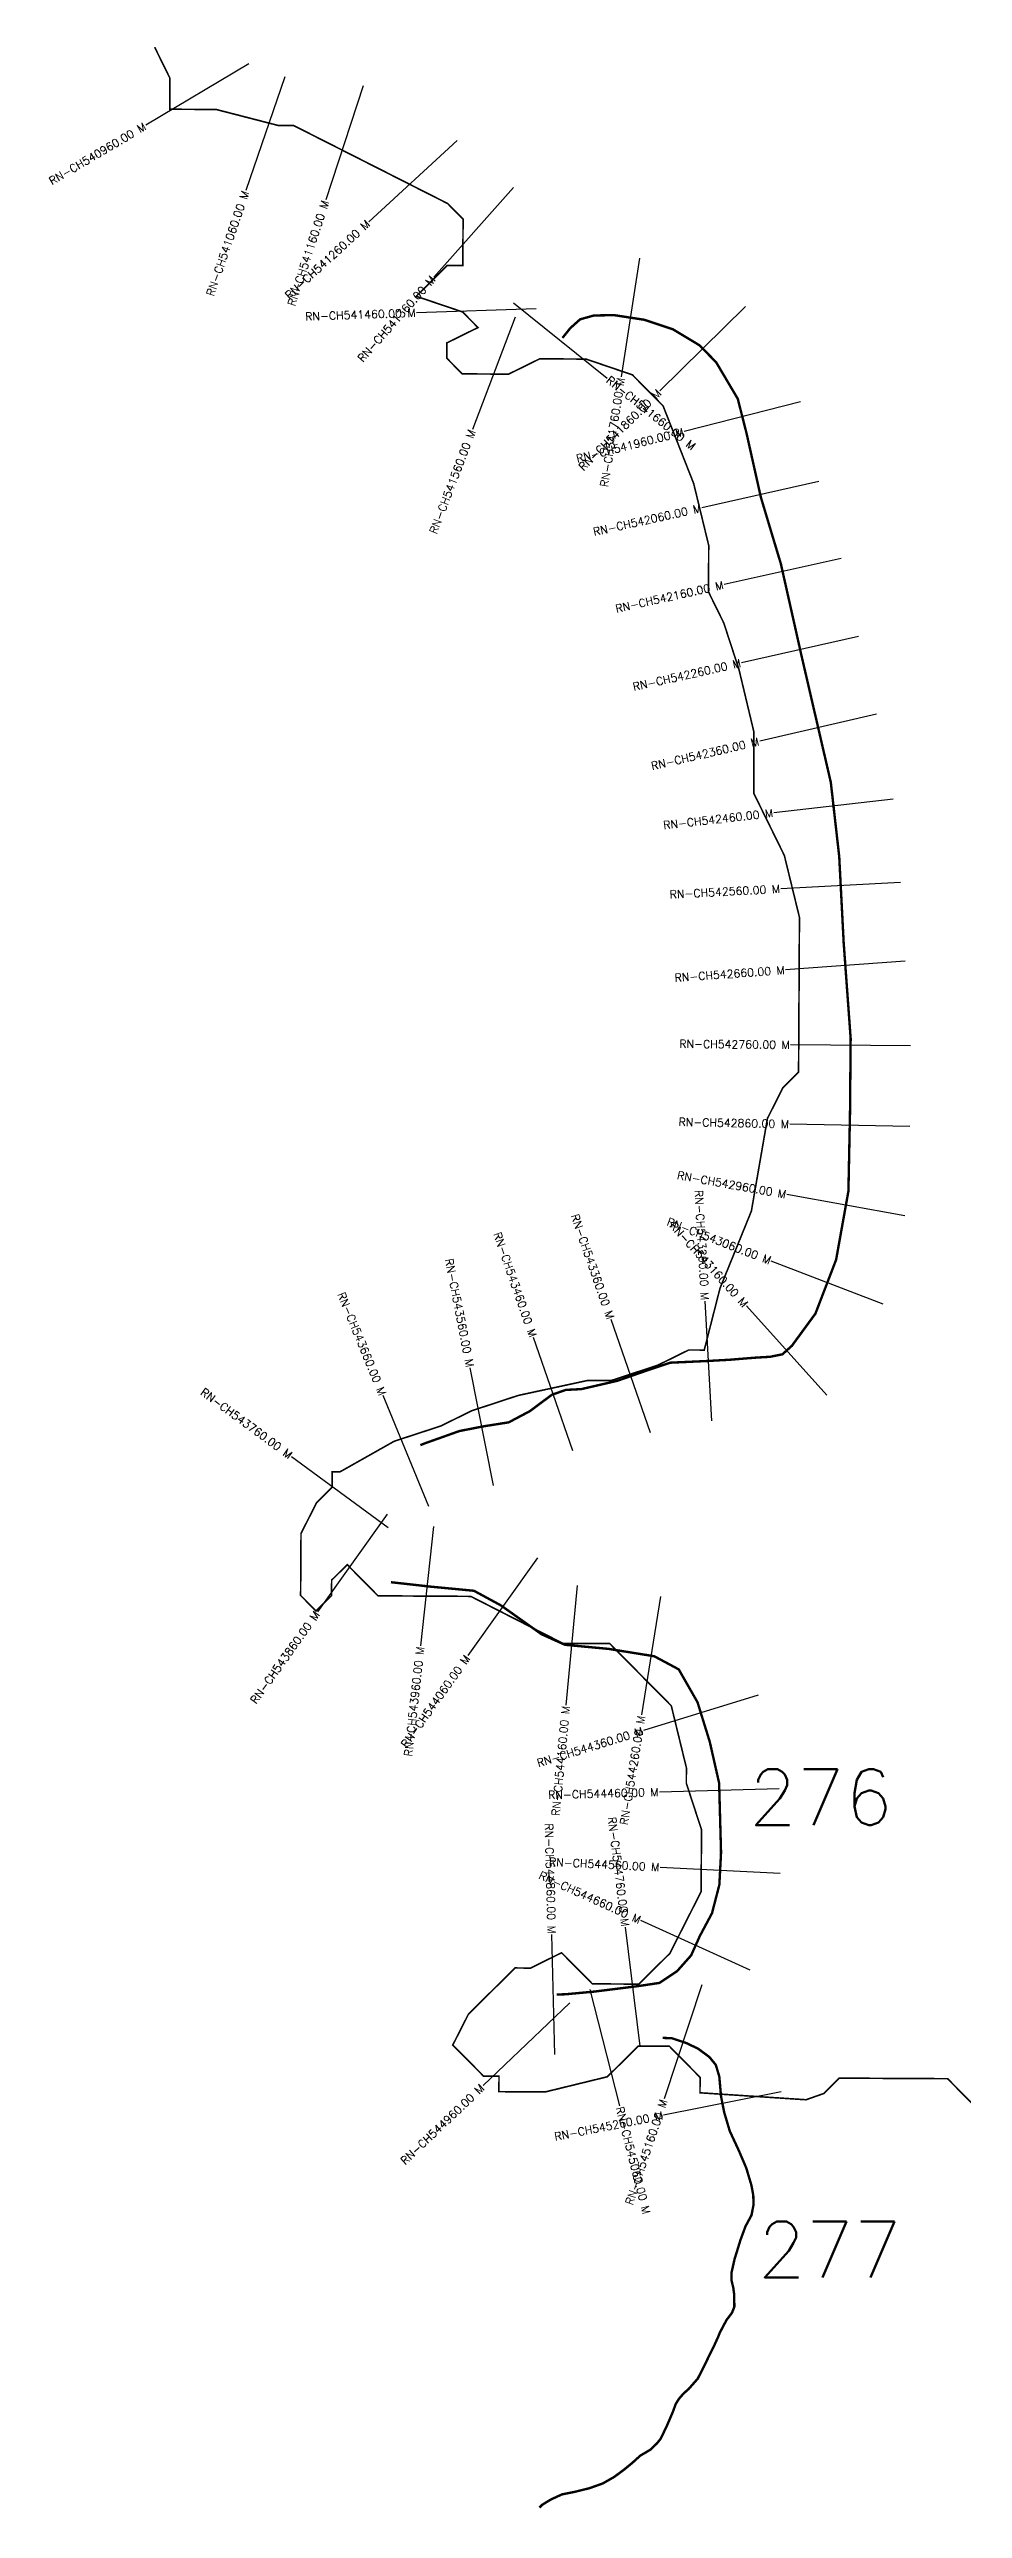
# Model space of a CAD drawing. Header units: metres. Extents: x 317234 to 320648, y 1863374 to 1869088.
# Drawn here: x 317311 to 318453, y 1863374 to 1866447 of the extents above; entities that cross this region are included whole.
import ezdxf
from ezdxf.enums import TextEntityAlignment as Align

# ---------------------------------------------------------------- set-up
doc = ezdxf.new("R2010")
doc.units = ezdxf.units.M
for name, color, linetype in [('CS', 134, 'Continuous'), ('CSMark', 6, 'Continuous'), ('NATURALLY PROTECTED', 3, 'Continuous')]:
    doc.layers.add(name, color=color, linetype=linetype)
doc.styles.get("Standard").update_dxf_attribs({"font": 'simplex.shx'})

msp = doc.modelspace()

# ---------------------------------------------------------------- linework, layer by layer
at = {"color": 6, "const_width": 2, "flags": 128}
msp.add_lwpolyline([(318472.6, 1863872.5), (318434.2, 1863911.4), (318298.8, 1863912.1), (318279.4, 1863892.9), (318257.2, 1863885.1), (318124.7, 1863893.8), (318124.8, 1863913.1), (318086.4, 1863952), (318047.7, 1863952.2), (318008.8, 1863913.8), (317931.4, 1863894.9), (317873.3, 1863895.2), (317873.5, 1863914.6), (317854.1, 1863914.7), (317815.7, 1863953.5), (317835.3, 1863992.1), (317893.6, 1864049.8), (317912.9, 1864049.6), (317951.7, 1864068.8), (317990.2, 1864029.9), (318048.2, 1864029.6), (318087, 1864068), (318126.1, 1864145.1), (318126.6, 1864222.5), (318107.6, 1864280.6), (318107.7, 1864299.9), (318088.8, 1864377.4), (318011.9, 1864455.1), (317953.9, 1864455.1), (317838.2, 1864514.1), (317722.2, 1864514.8), (317683.8, 1864553.7), (317664.3, 1864534.4), (317664.2, 1864515.1), (317644.7, 1864495.9), (317625.5, 1864515.3), (317626, 1864592.7), (317645.5, 1864631.2), (317664.9, 1864650.5), (317665, 1864669.8), (317674.7, 1864669.7), (317742.6, 1864708), (317800.7, 1864727), (317839.5, 1864746.1), (317897.6, 1864765.2), (317984.7, 1864784), (318013.7, 1864783.8), (318071.8, 1864802.9), (318110.6, 1864822), (318130, 1864821.9), (318149.7, 1864899.1), (318188.9, 1864995.5), (318209, 1865111.4), (318228.5, 1865150), (318247.9, 1865169.2), (318249, 1865362.6), (318230.1, 1865440), (318191.9, 1865517.6), (318191.9, 1865594.9), (318173.4, 1865672.4), (318154.4, 1865730.5), (318135.3, 1865769.3), (318135.6, 1865827.3), (318116.8, 1865904.7), (318078.6, 1866001.6), (318040.2, 1866040.5), (317982.3, 1866060.2), (317924.3, 1866060.5), (317885.5, 1866041.4), (317827.5, 1866041.7), (317808.3, 1866061.2), (317808.4, 1866080.5), (317847.2, 1866099.6), (317827.9, 1866119.1), (317770, 1866138.7), (317808.9, 1866177.2), (317828.2, 1866177.1), (317828.6, 1866235), (317809.4, 1866254.5), (317616.5, 1866352.2), (317597.2, 1866352.2), (317597.2, 1866352.2), (317520, 1866372.1), (317462, 1866372.4), (317462.2, 1866411.1), (317443.1, 1866449.9)], dxfattribs=at)
at = {"layer": 'CS'}
for p, q in [((317560.9, 1866429), (317431.9, 1866352.5)), ((317605.7, 1866412.9), (317557.1, 1866271)), ((317703.7, 1866401.7), (317656.9, 1866259.2)), ((317821.2, 1866333.2), (317710.7, 1866231.9)), ((317891.5, 1866274.8), (317791.9, 1866162.7)), ((318049.1, 1866186.1), (318026.1, 1866037.9)), ((317891.6, 1866130.3), (318008.7, 1866036.5)), ((317920.1, 1866123.1), (317770.2, 1866118.1)), ((317893.6, 1866112.6), (317840.2, 1865972.4)), ((318181.7, 1866125.8), (318074.6, 1866020.7)), ((318250.3, 1866006.7), (318105, 1865969.7)), ((318273.3, 1865907.1), (318126.9, 1865874.4)), ((318301.1, 1865811.2), (318154.8, 1865778.4)), ((318323, 1865713.6), (318176.6, 1865680.8)), ((318345.4, 1865616.7), (318199.3, 1865582.8)), ((318366.1, 1865510.2), (318217, 1865493.3)), ((318375.5, 1865406.1), (318225.7, 1865398.3)), ((318381.2, 1865307.8), (318231.6, 1865297)), ((318387.9, 1865202), (318237.9, 1865203.3)), ((318386.9, 1865101.1), (318236.9, 1865104.2)), ((318380.9, 1864989.7), (318233.2, 1865016.1)), ((318353.8, 1864879.1), (318213.8, 1864933)), ((318139.6, 1864733.4), (318131, 1864883.2)), ((318283.3, 1864765.7), (318182.7, 1864877)), ((317965.9, 1864695.8), (317916.7, 1864837.5)), ((318062.8, 1864718.5), (318013.5, 1864860.2)), ((317866.5, 1864652.6), (317837.6, 1864799.8)), ((317785.6, 1864626.3), (317728.7, 1864765)), ((317735, 1864599.6), (317614.2, 1864688.6)), ((317733.8, 1864616.9), (317646.7, 1864494.8)), ((317791.8, 1864601.4), (317775.2, 1864452.3)), ((317921.5, 1864562.4), (317834.7, 1864440.1)), ((317971.3, 1864527.5), (317957.2, 1864378.2)), ((318075.2, 1864514), (318051.5, 1864365.9)), ((318197.3, 1864390.8), (318054, 1864346.5)), ((318223.8, 1864273.7), (318073.9, 1864269.6)), ((318224.7, 1864167.9), (318074.9, 1864175.5)), ((318050.1, 1863951.9), (318031.6, 1864100.7)), ((318187.5, 1864046.9), (318050.9, 1864108.9)), ((317943.3, 1863941.5), (317939.4, 1864091.5)), ((317962, 1864006.3), (317853.5, 1863902.7)), ((317987.1, 1864022.7), (318024, 1863877.3)), ((318127.1, 1864028.5), (318079.7, 1863886.2)), ((318226.3, 1863895.1), (318079.2, 1863865.9))]:
    msp.add_line(p, q, dxfattribs=at)
at = {"layer": 'NATURALLY PROTECTED', "const_width": 3, "flags": 128}
for points in [[(317952.8, 1866086.7), (317962.6, 1866098.9), (317974.9, 1866109.9), (317992.2, 1866114.7), (318017.5, 1866115.1), (318055.2, 1866109.3), (318090.9, 1866097.4), (318124.1, 1866077.4), (318144.9, 1866056.2), (318171.9, 1866010.6), (318182.8, 1865967.7), (318200.8, 1865887.4), (318225.8, 1865804.2), (318251.1, 1865691.6), (318288.2, 1865531.3), (318298.7, 1865438.6), (318304.3, 1865330.4), (318313, 1865211.3), (318312.2, 1865118.6), (318310.2, 1865020.5), (318294.8, 1864934.7), (318269, 1864867.5), (318239.6, 1864827.3), (318227.7, 1864816.6), (318212.5, 1864813.5), (318192.5, 1864812.3), (318162.1, 1864809.8), (318133.1, 1864808.2), (318087.5, 1864806.1), (318057.3, 1864796), (318021.1, 1864783.4), (317976.4, 1864773.1), (317956.9, 1864772.1), (317939.5, 1864766), (317912.1, 1864745.6), (317885.7, 1864731.6), (317853.7, 1864726.5), (317824, 1864720.7), (317780.7, 1864705.3), (317775.2, 1864703.1)], [(317738.4, 1864531.8), (317788.6, 1864526.2), (317842.2, 1864521.1), (317875.9, 1864502.8), (317926.6, 1864466.8), (317955.9, 1864453.6), (318010.3, 1864448.5), (318067.5, 1864439.3), (318098.1, 1864422.9), (318121.6, 1864381.8), (318136.9, 1864332.4), (318148.6, 1864280.8), (318151, 1864193.9), (318148.9, 1864153.8), (318139.7, 1864118.2), (318124.6, 1864089.9), (318113.6, 1864065.5), (318096, 1864045.7), (318074.1, 1864031.1), (318048, 1864027.2), (317992.1, 1864020.2), (317956.6, 1864016.9), (317945.5, 1864016.6)], [(318078, 1863962.4), (318089.4, 1863962), (318107.2, 1863956.1), (318122.2, 1863949), (318136.3, 1863938.6), (318144.5, 1863928.6), (318148.8, 1863914.2), (318151, 1863889.3), (318155, 1863869.1), (318161.9, 1863846), (318173.5, 1863821), (318182.6, 1863799.6), (318189, 1863778.1), (318191.3, 1863765.6), (318191.6, 1863753.7), (318189, 1863740.7), (318181.6, 1863727), (318175.3, 1863709.9), (318167.9, 1863686), (318164, 1863668.6), (318164.2, 1863658.9), (318166.3, 1863650.2), (318167.5, 1863641.3), (318167.6, 1863626.3), (318164.6, 1863618.7), (318158, 1863610.1), (318152.9, 1863600.6), (318149.5, 1863594), (318147.2, 1863588.4), (318142.8, 1863578.7), (318131.2, 1863555.1), (318121.9, 1863536.6), (318110.2, 1863523.3), (318104.5, 1863518.4), (318098.3, 1863511.3), (318094.3, 1863504.8), (318090.9, 1863495.4), (318083.2, 1863477.4), (318075.5, 1863461.4), (318070.6, 1863455.4), (318062.5, 1863447.7), (318050.1, 1863440.4), (318039.8, 1863431.1), (318030.8, 1863423.7), (318017.8, 1863414), (318003.1, 1863405.6), (317986.5, 1863399.7), (317967.6, 1863395), (317952.3, 1863392), (317938.5, 1863385.7), (317927.5, 1863379), (317924, 1863375.5)]]:
    msp.add_lwpolyline(points, dxfattribs=at)

# ---------------------------------------------------------------- texts
at = {"char_height": 70, "attachment_point": 1}
for s, width, insert in [('276', 95.172, (318185.6, 1864298.1)), ('277', 262.566, (318196.7, 1863733))]:
    msp.add_mtext_dynamic_manual_height_columns(s, width=width, gutter_width=1, heights=[0], dxfattribs=dict(at, insert=insert))
at = {"layer": 'CSMark'}
for s, rotation, p in [('RN-CH540960.00 M', 30.6671, (317431, 1866352)), ('RN-CH541060.00 M', 71.0873, (317556.8, 1866270)), ('RN-CH541160.00 M', 71.8595, (317656.6, 1866258.2)), ('RN-CH541260.00 M', 42.5297, (317710, 1866231.2)), ('RN-CH541360.00 M', 48.3855, (317791.2, 1866162)), ('RN-CH541460.00 M', 1.9102, (317769.2, 1866118)), ('RN-CH541760.00 M', 81.1889, (318025.9, 1866036.9)), ('RN-CH541860.00 M', 44.463, (318073.9, 1866020)), ('RN-CH541960.00 M', 14.2954, (318104, 1865969.5)), ('RN-CH541560.00 M', 69.1588, (317839.9, 1865971.5)), ('RN-CH542060.00 M', 12.6046, (318125.9, 1865874.2)), ('RN-CH542160.00 M', 12.6252, (318153.8, 1865778.2)), ('RN-CH542260.00 M', 12.6252, (318175.6, 1865680.6)), ('RN-CH542360.00 M', 13.0403, (318198.3, 1865582.6)), ('RN-CH542460.00 M', 6.468, (318216, 1865493.2)), ('RN-CH542560.00 M', 2.9896, (318224.7, 1865398.3)), ('RN-CH542660.00 M', 4.1602, (318230.6, 1865296.9)), ('RN-CH542760.00 M', 359.5005, (318236.9, 1865203.3)), ('RN-CH542860.00 M', 358.8203, (318235.9, 1865104.2)), ('RN-CH542960.00 M', 349.8562, (318232.2, 1865016.3)), ('RN-CH543260.00 M', 273.2941, (318131, 1864884.2)), ('RN-CH543360.00 M', 289.1909, (318013.2, 1864861.1)), ('RN-CH543460.00 M', 289.1463, (317916.3, 1864838.4)), ('RN-CH543060.00 M', 338.9533, (318212.9, 1864933.4)), ('RN-CH543160.00 M', 312.0935, (318182, 1864877.7)), ('RN-CH543560.00 M', 281.1271, (317837.4, 1864800.8)), ('RN-CH543660.00 M', 292.3126, (317728.3, 1864765.9)), ('RN-CH543760.00 M', 323.5961, (317613.4, 1864689.2)), ('RN-CH543860.00 M', 54.4814, (317646.1, 1864494)), ('RN-CH544060.00 M', 54.6387, (317834.1, 1864439.3)), ('RN-CH543960.00 M', 83.6641, (317775.1, 1864451.3)), ('RN-CH544160.00 M', 84.5999, (317957.1, 1864377.2)), ('RN-CH544360.00 M', 17.2097, (318053.1, 1864346.2)), ('RN-CH544260.00 M', 80.893, (318051.3, 1864364.9)), ('RN-CH544460.00 M', 1.5492, (318072.9, 1864269.6)), ('RN-CH544860.00 M', 271.4812, (317939.4, 1864092.5)), ('RN-CH544760.00 M', 277.0785, (318031.5, 1864101.7)), ('RN-CH544660.00 M', 335.5859, (318050, 1864109.3)), ('RN-CH544560.00 M', 357.1042, (318073.9, 1864175.6)), ('RN-CH544960.00 M', 43.6503, (317852.7, 1863902)), ('RN-CH545160.00 M', 71.5742, (318079.4, 1863885.2)), ('RN-CH545260.00 M', 11.237, (318078.2, 1863865.7))]:
    msp.add_text(s, height=10, rotation=rotation, dxfattribs=at).set_placement(p, align=Align.MIDDLE_RIGHT)
for s, rotation, p in [('RN-CH541660.00 M', 321.3211, (318009.5, 1866035.9)), ('RN-CH545060.00 M', 284.2373, (318024.2, 1863876.3))]:
    msp.add_text(s, height=10, rotation=rotation, dxfattribs=at).set_placement(p, align=Align.MIDDLE_LEFT)

doc.saveas('drawing.dxf')
